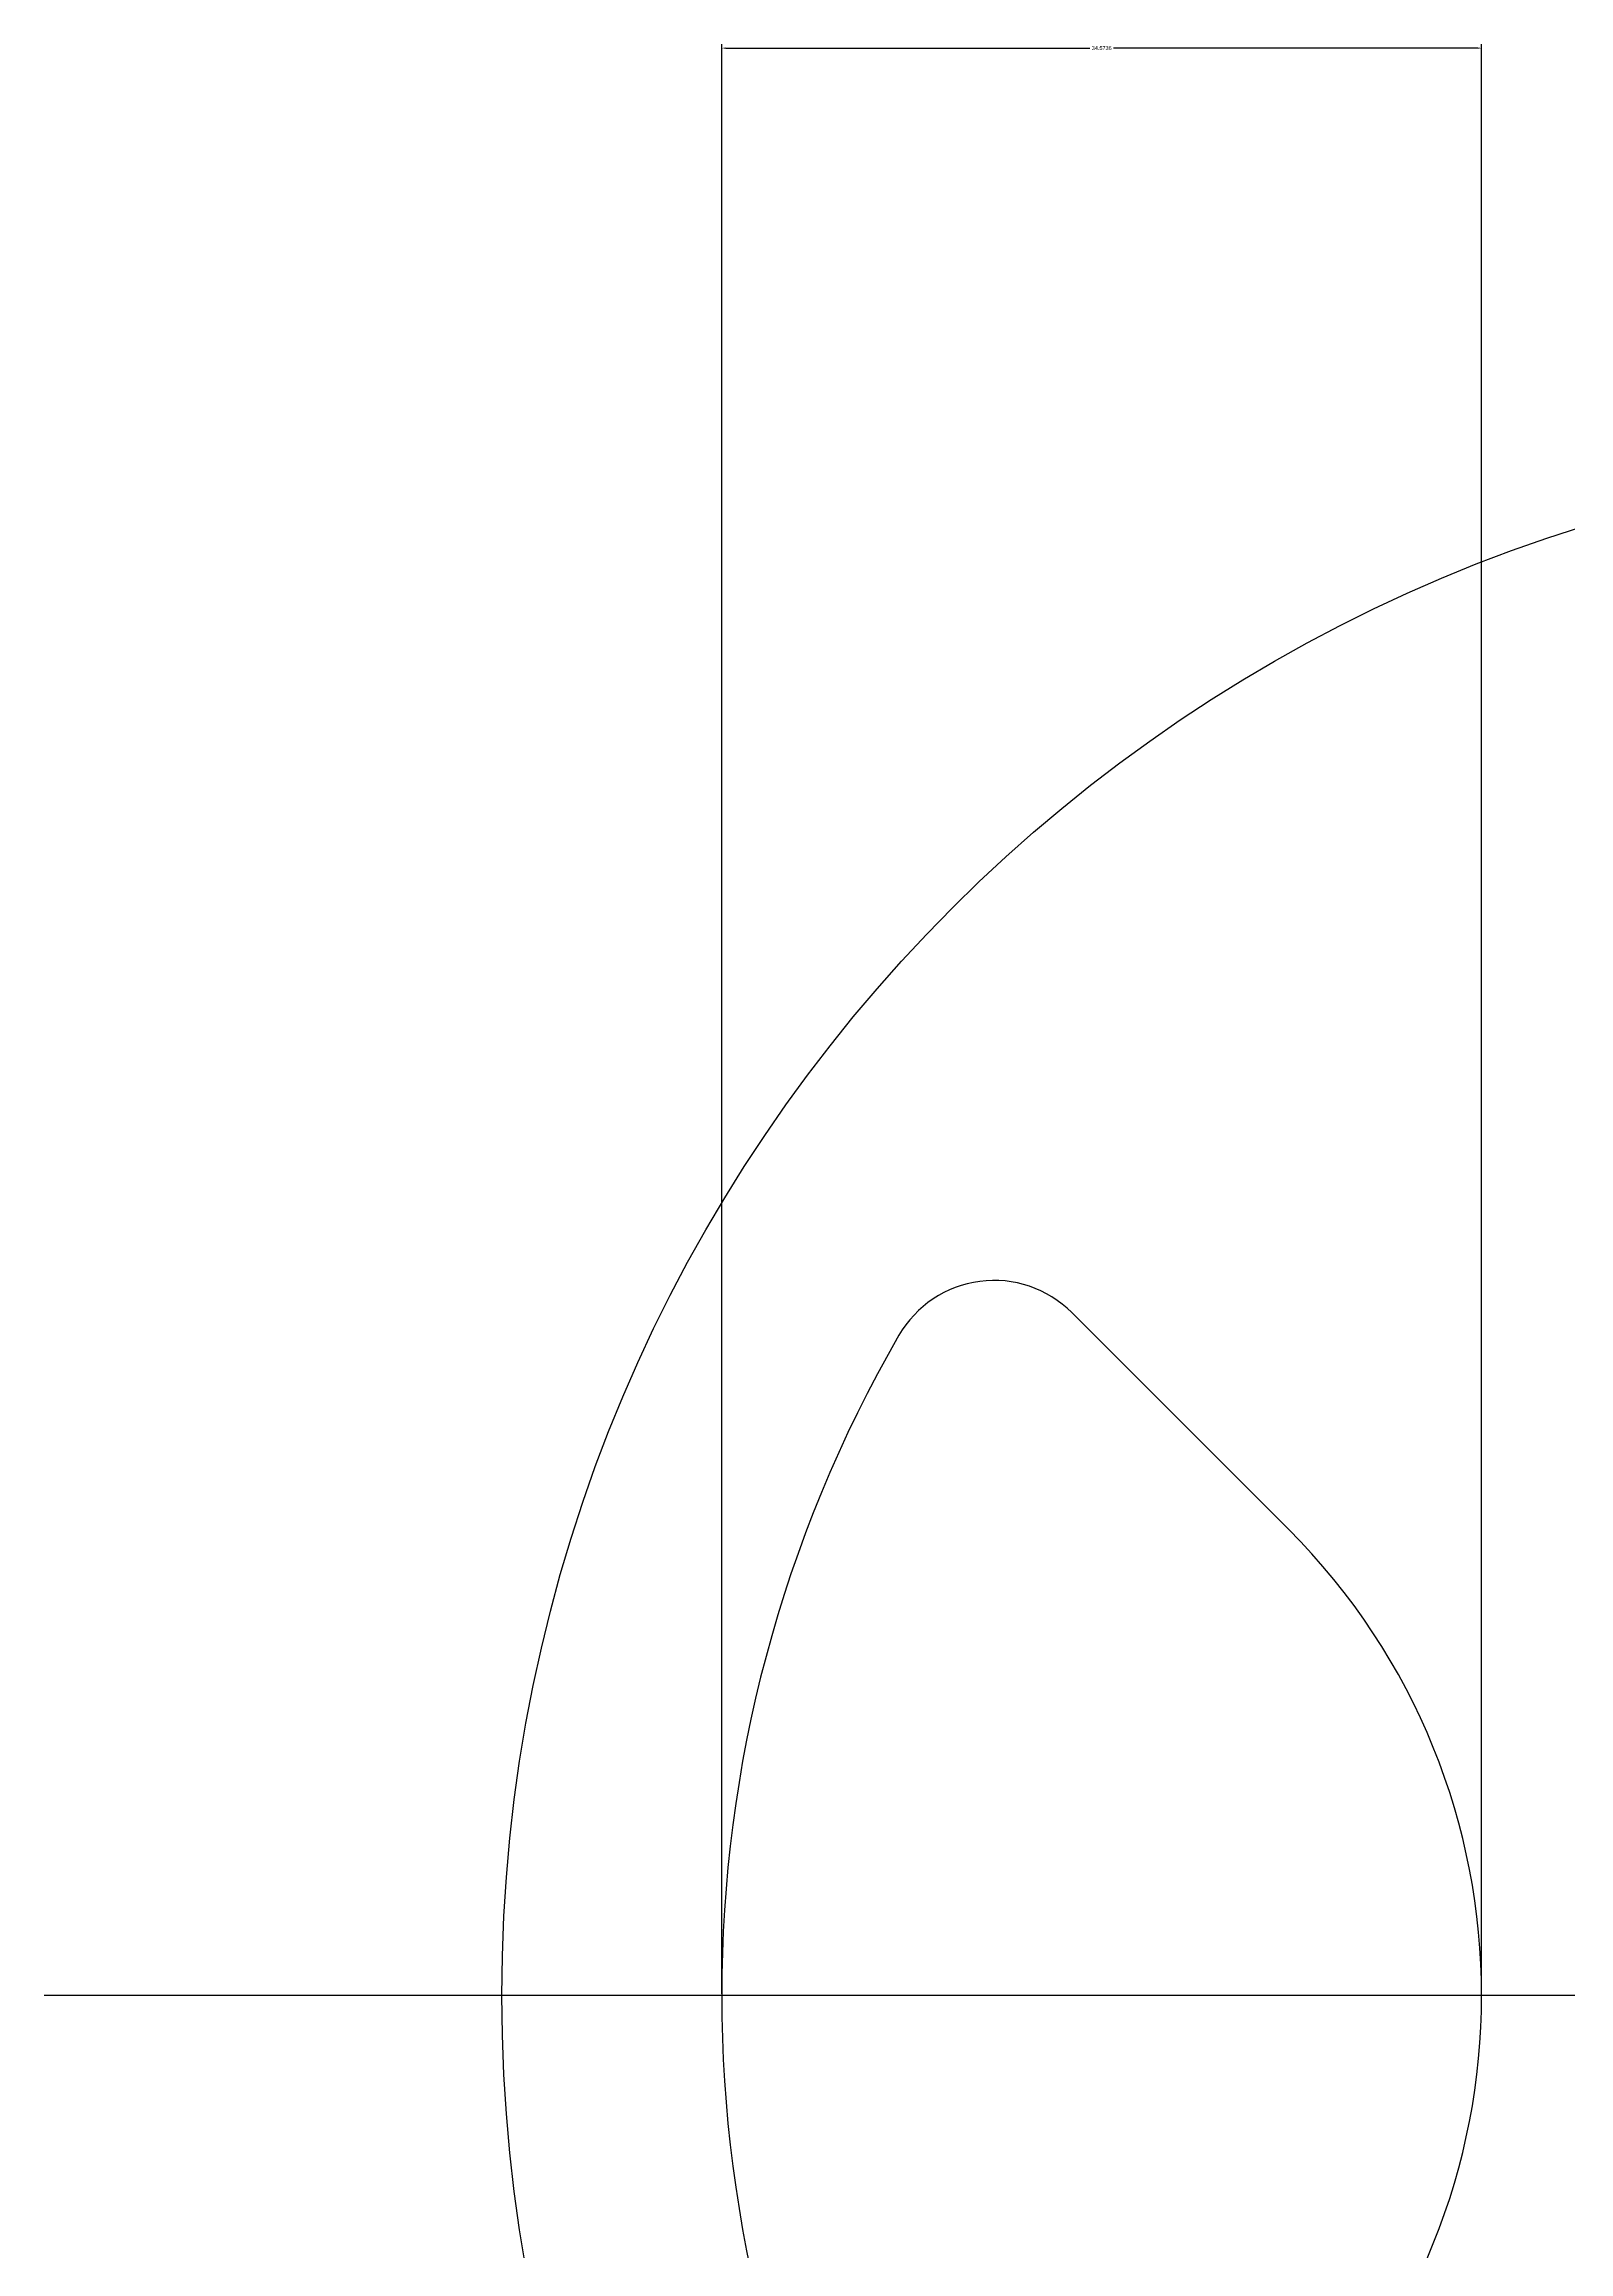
# Model space of a CAD drawing. Header units: inches. Extents: x -108 to 279, y 71 to 238.
# Drawn here: x 55.1 to 124.5, y 137.7 to 238.2 of the extents above; entities that cross this region are included whole.
import ezdxf

# ---------------------------------------------------------------- set-up
doc = ezdxf.new("R2010")
doc.units = ezdxf.units.IN
doc.header["$MEASUREMENT"] = 0
doc.layers.get('Defpoints').update_dxf_attribs({"color": 1})
doc.layers.add('1', color=7, linetype='Continuous')
doc.layers.add('Dimension', color=3, linetype='Continuous')
doc.styles.get("Standard").update_dxf_attribs({"font": 'Arial.ttf'})
doc.dimstyles.get("Standard").update_dxf_attribs({"dimtxt": 0.18, "dimasz": 0.18, "dimexe": 0.18, "dimexo": 0.0625, "dimgap": 0.09, "dimtad": 0, "dimtih": 1, "dimtoh": 1, "dimdec": 4, "dimzin": 0, "dimdsep": 46, "dimtxsty": 'Standard', "dimcen": 0.09, "dimadec": 0, "dimazin": 0, "dimtfac": 1, "dimtdec": 4, "dimtofl": 0, "dimtmove": 0, "dimatfit": 3, "dimfxl": 1, "dimtolj": 1, "dimtzin": 0, "dimarcsym": 0})

# ---------------------------------------------------------------- blocks, each defined once
blk = doc.blocks.new('*D6')
at = {"layer": 'Defpoints', "color": 0, "transparency": 16777216}
for p in [(120.52, 238.03), (85.95, 149.41), (120.52, 149.41)]:
    blk.add_point(p, dxfattribs=at)
at = {"layer": 'Dimension', "color": 0, "lineweight": -2, "transparency": 16777216}
for p, q in [((85.95, 149.48), (85.95, 238.21)), ((120.52, 149.48), (120.52, 238.21)), ((86.13, 238.03), (102.7, 238.03)), ((120.34, 238.03), (103.77, 238.03))]:
    blk.add_line(p, q, dxfattribs=at)
at = {"layer": 'Dimension', "color": 0, "transparency": 16777216}
for points in [[(86.13, 238.06), (86.13, 238), (85.95, 238.03)], [(120.34, 238.06), (120.34, 238), (120.52, 238.03)]]:
    blk.add_solid(points, dxfattribs=at)
at = {"layer": 'Dimension', "color": 0, "transparency": 16777216, "insert": (103.24, 238.03), "char_height": 0.18, "attachment_point": 5}
blk.add_mtext('\\A1;34.5736', dxfattribs=at)

msp = doc.modelspace()

# ---------------------------------------------------------------- linework, layer by layer
msp.add_circle((145.94998, 149.41299), 70)
at = {"layer": '1'}
for p, q in [((111.73677, 170.62619), (101.87621, 180.48676)), ((145.94998, 149.41299), (55.1216, 149.41299))]:
    msp.add_line(p, q, dxfattribs=at)
for centre, radius, start, end in [((98.34067, 176.95122), 5, 45, 149.9539973), ((145.94998, 149.41299), 60, 149.9539973, 210.0460027), ((90.52357, 149.41299), 30, 315, 45)]:
    msp.add_arc(centre, radius, start, end, dxfattribs=at)

# ---------------------------------------------------------------- dimensions: what is measured, and where the dimension line sits
at = {"layer": 'Dimension'}
dim = msp.add_linear_dim(base=(120.52357, 238.02997), p1=(85.94998, 149.41299), p2=(120.52357, 149.41299), dimstyle='Standard', override={"dimscale": 1, "dimtix": 0, "dimtofl": 0, "dimtmove": 0, "dimatfit": 3}, dxfattribs=at)
dim.commit()
dim.dimension.update_dxf_attribs({"geometry": '*D6', "text_midpoint": (103.23677, 238.02997)})

doc.saveas('drawing.dxf')
